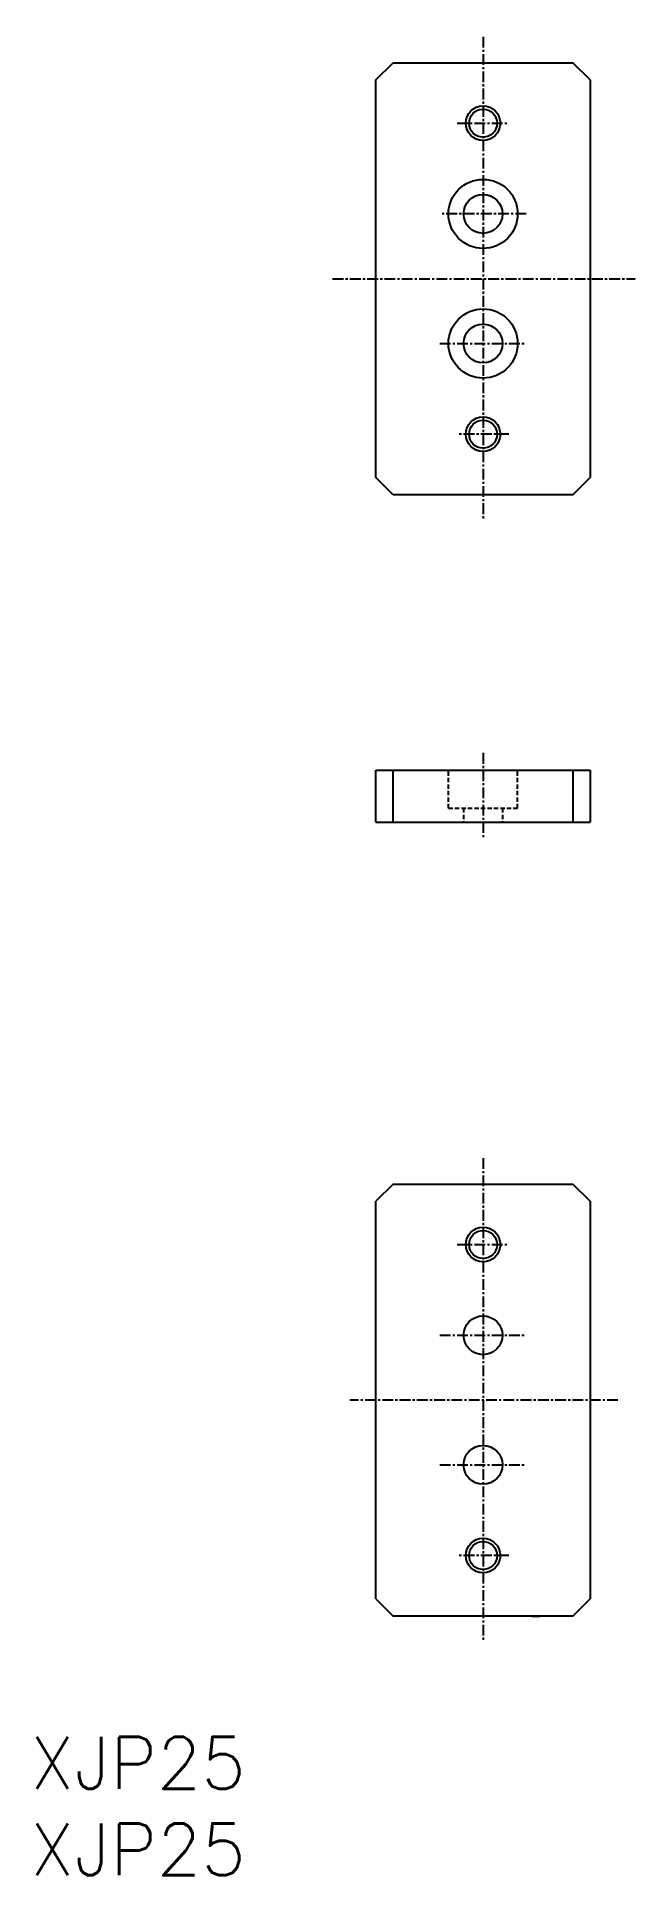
# Model space of a CAD drawing. Extents: x 146 to 215, y 60 to 273.
import ezdxf

# ---------------------------------------------------------------- set-up
doc = ezdxf.new("R2010")
doc.units = 0
doc.linetypes.add('CENTER', pattern=[2, 1.25, -0.25, 0.25, -0.25])
doc.linetypes.add('DASHED', pattern=[0.75, 0.5, -0.25])
doc.layers.get('0').update_dxf_attribs({"linetype": 'CONTINUOUS'})
doc.layers.add('CENTER', color=1, linetype='CENTER')
doc.styles.get("Standard").update_dxf_attribs({"font": 'TXT', "bigfont": 'BIGFONT'})

msp = doc.modelspace()

# ---------------------------------------------------------------- linework, layer by layer
at = {"color": 7, "linetype": 'CONTINUOUS'}
for p, q in [((184.96, 267.8), (186.96, 269.8)), ((186.96, 269.8), (207.76, 269.8)), ((209.76, 267.8), (207.76, 269.8)), ((184.96, 221.8), (184.96, 267.8)), ((209.76, 267.8), (209.76, 221.8)), ((186.96, 219.8), (184.96, 221.8)), ((207.76, 219.8), (209.76, 221.8)), ((207.76, 219.8), (186.96, 219.8)), ((184.96, 187.91), (209.76, 187.91)), ((184.96, 181.91), (184.96, 187.91)), ((186.96, 181.91), (186.96, 187.91)), ((207.76, 187.91), (207.76, 181.91)), ((209.76, 187.91), (209.76, 181.91)), ((184.96, 181.91), (209.76, 181.91)), ((186.96, 140.01), (184.96, 138.01)), ((186.96, 140.01), (207.76, 140.01)), ((209.76, 138.01), (207.76, 140.01)), ((184.96, 92.01), (184.96, 138.01)), ((209.76, 138.01), (209.76, 92.01)), ((184.96, 92.01), (186.96, 90.01)), ((207.76, 90.01), (209.76, 92.01)), ((207.76, 90.01), (186.96, 90.01))]:
    msp.add_line(p, q, dxfattribs=at)
at = {"color": 3, "linetype": 'DASHED'}
for p, q in [((193.36, 183.51), (193.36, 187.91)), ((201.36, 183.51), (201.36, 187.91)), ((193.36, 183.51), (201.36, 183.51)), ((195.11, 183.51), (195.11, 181.91)), ((199.61, 183.51), (199.61, 181.91))]:
    msp.add_line(p, q, dxfattribs=at)
at = {"color": 3, "linetype": 'CONTINUOUS'}
for centre in [(197.36, 262.8), (197.36, 226.8), (197.36, 133.01), (197.36, 97.01)]:
    msp.add_circle(centre, 2, dxfattribs=at)
at = {"color": 7, "linetype": 'CONTINUOUS'}
for centre, radius in [((197.36, 262.8), 1.62), ((197.36, 252.3), 4), ((197.36, 252.3), 2.25), ((197.36, 237.3), 4), ((197.36, 237.3), 2.25), ((197.36, 226.8), 1.62), ((197.36, 133.01), 1.62), ((197.36, 122.51), 2.25), ((197.36, 107.51), 2.25), ((197.36, 97.01), 1.62)]:
    msp.add_circle(centre, radius, dxfattribs=at)
at = {"layer": 'CENTER', "color": 1, "linetype": 'CENTER'}
for p, q in [((197.36, 272.8), (197.36, 216.8)), ((194.36, 262.8), (200.36, 262.8)), ((202.36, 252.3), (192.36, 252.3)), ((179.96, 244.8), (214.96, 244.8)), ((192.36, 237.3), (202.36, 237.3)), ((200.36, 226.8), (194.36, 226.8)), ((197.36, 189.91), (197.36, 179.91)), ((197.36, 143.01), (197.36, 87.01)), ((194.36, 133.01), (200.36, 133.01)), ((192.36, 122.51), (202.36, 122.51)), ((212.96, 115.01), (181.96, 115.01)), ((192.36, 107.51), (202.36, 107.51)), ((200.36, 97.01), (194.36, 97.01)), ((202.98, 90.01), (203.98, 90.01))]:
    msp.add_line(p, q, dxfattribs=at)

# ---------------------------------------------------------------- texts
at = {"color": 7, "linetype": 'CONTINUOUS'}
for p in [(144.96, 70.01), (144.96, 60.01)]:
    msp.add_text('XJP25', height=6, dxfattribs=at).set_placement(p)

doc.saveas('drawing.dxf')
